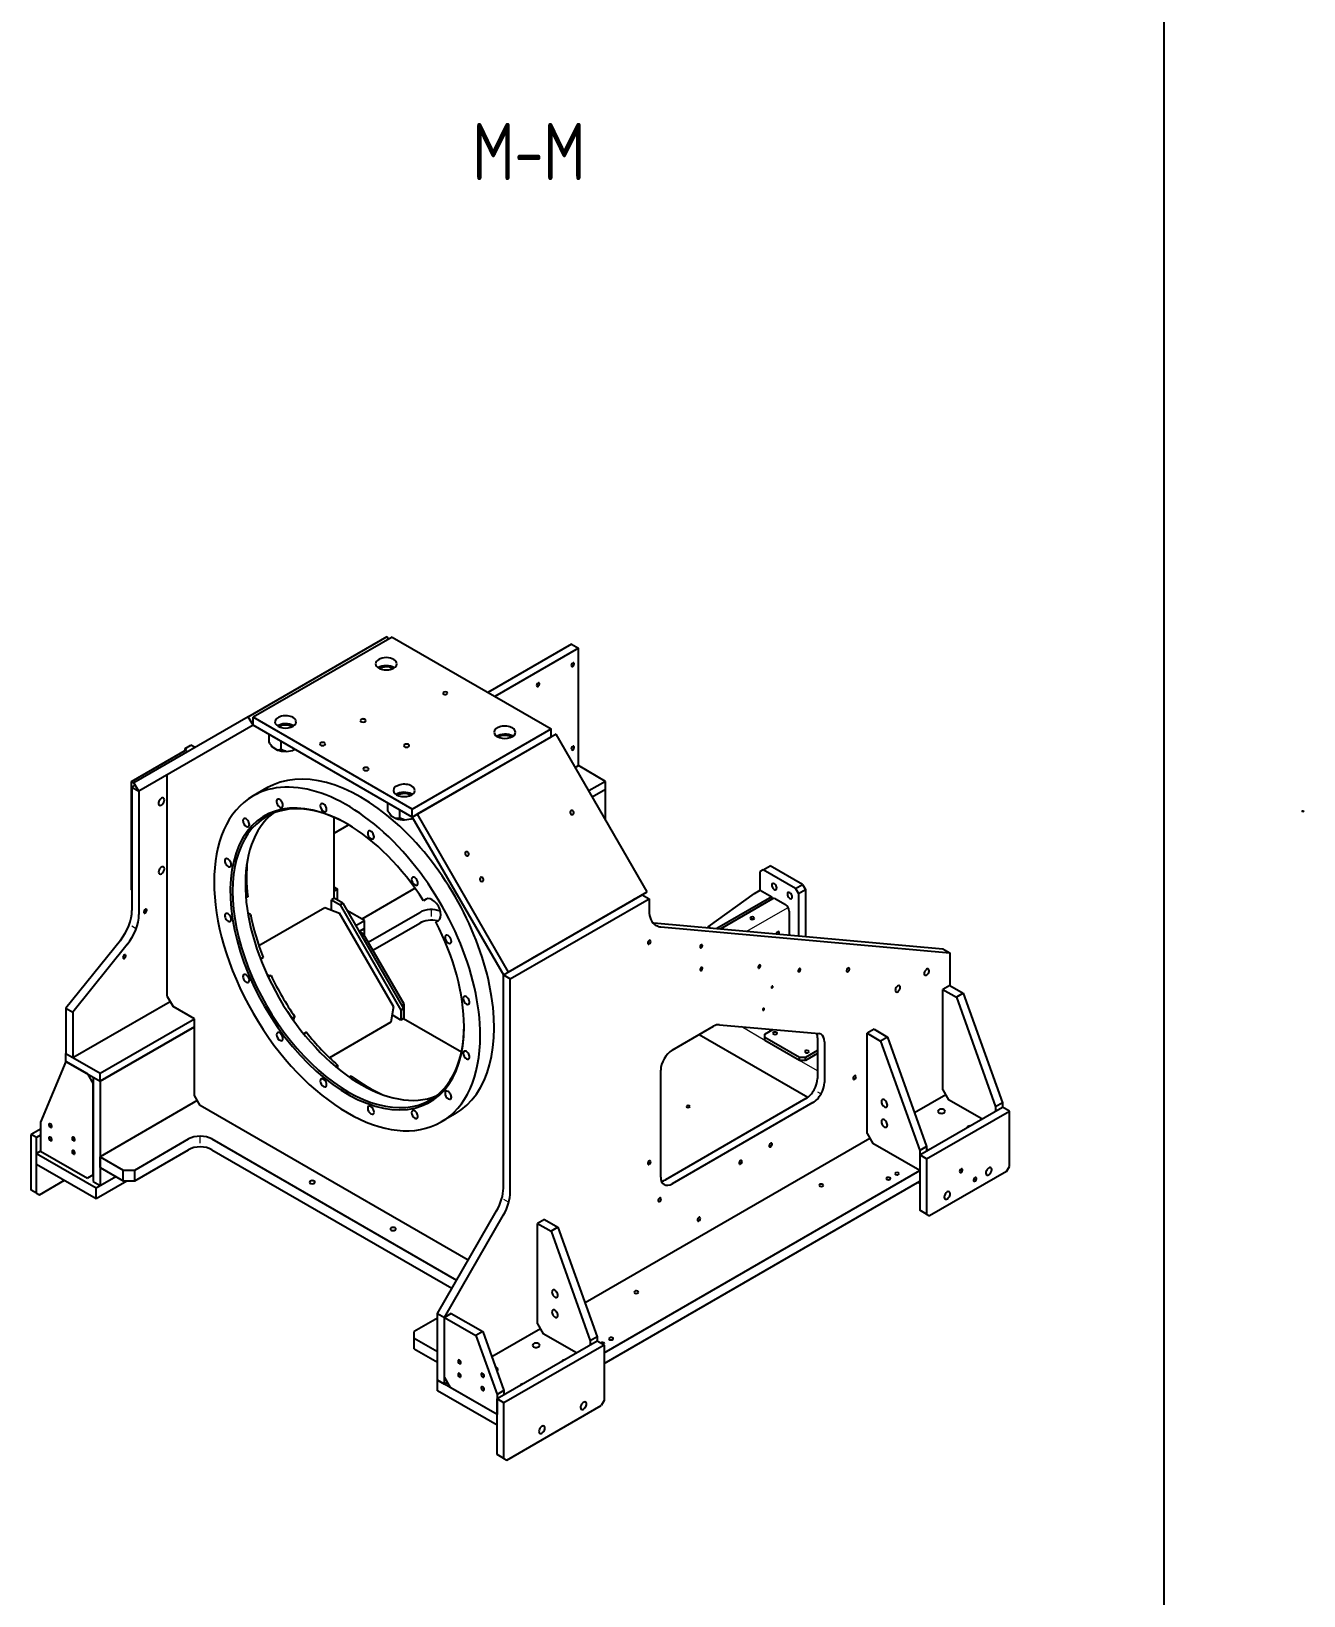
# Model space of a CAD drawing. Extents: x 0 to 1248, y -10 to 833.
# Drawn here: x 1025.6 to 1181.1, y 201.1 to 392.3 of the extents above; entities that cross this region are included whole.
import ezdxf
from ezdxf.enums import TextEntityAlignment as Align

# ---------------------------------------------------------------- set-up
doc = ezdxf.new("R2010")
doc.units = 0
doc.layers.get('0').update_dxf_attribs({"lineweight": 13})
doc.styles.get("Standard").update_dxf_attribs({"font": 'isocp.shx'})

msp = doc.modelspace()

# ---------------------------------------------------------------- linework, layer by layer
at = {"color": 7, "lineweight": 25}
for p, q in [((1164, 816), (1164, 25)), ((1052.1009, 308.545), (1069.0715, 318.343)), ((1069.6715, 318.2835), (1052.7009, 308.4856)), ((1069.2472, 318.0386), (1069.0715, 318.343)), ((1069.6715, 318.2835), (1089.1169, 307.0567)), ((1091.5989, 317.4303), (1081.3741, 311.527)), ((1091.5989, 317.4303), (1092.4474, 316.9404)), ((1092.4474, 316.9404), (1082.2226, 311.0371)), ((1092.4474, 302.5701), (1092.4474, 316.9404)), ((1052.1009, 308.545), (1038.1359, 300.4823)), ((1052.7009, 307.5058), (1052.1009, 308.545)), ((1072.1464, 297.2588), (1052.7009, 308.4856)), ((1052.7009, 307.5058), (1052.7009, 308.4856)), ((1052.7009, 307.5058), (1038.7359, 299.4431)), ((1072.1464, 296.279), (1052.7009, 307.5058)), ((1054.6531, 305.3967), (1054.6531, 306.3787)), ((1072.1464, 297.2588), (1089.1169, 307.0567)), ((1072.1464, 296.279), (1089.1169, 306.0769)), ((1089.7169, 306.4233), (1072.7464, 296.6254)), ((1089.1169, 306.0769), (1089.1169, 307.0567)), ((1100.8519, 287.1369), (1089.7169, 306.4233)), ((1037.8163, 300.6268), (1044.6046, 304.546)), ((1044.3924, 304.6685), (1045.0995, 305.0767)), ((1044.6046, 304.546), (1044.3924, 304.6685)), ((1044.3924, 304.4235), (1044.3924, 304.6685)), ((1045.5966, 304.7897), (1045.0995, 305.0767)), ((1054.9728, 304.947), (1054.902, 305.0385)), ((1055.0888, 304.8208), (1055.6871, 304.4753)), ((1056.1228, 304.5482), (1056.1228, 305.5302)), ((1056.7179, 304.3159), (1057.5353, 304.4423)), ((1088.4098, 305.6687), (1088.0916, 305.485)), ((1092.068, 302.351), (1092.4474, 302.5701)), ((1095.7708, 300.6513), (1092.4474, 302.5701)), ((1037.8163, 300.6268), (1038.1706, 300.4223)), ((1037.8163, 287.3996), (1037.8163, 300.6268)), ((1038.3117, 300.1779), (1037.8871, 299.9328)), ((1038.7359, 299.4431), (1038.1359, 300.4823)), ((1042.2004, 274.3764), (1042.2004, 301.4433)), ((1095.7708, 300.6513), (1093.7297, 299.4729)), ((1095.7708, 299.6715), (1095.7708, 300.6513)), ((1037.8871, 299.9328), (1038.7356, 299.4429)), ((1037.8871, 299.9328), (1037.8871, 284.8612)), ((1038.7356, 299.4429), (1038.7356, 284.3713)), ((1054.388, 299.8469), (1052.691, 298.8671)), ((1076.4597, 298.7693), (1075.6112, 298.2794)), ((1095.7708, 299.6715), (1094.154, 298.738)), ((1095.7708, 299.6715), (1094.154, 298.738)), ((1095.7708, 295.9376), (1095.7708, 299.6715)), ((1069.1488, 297.0276), (1069.1488, 298.0096)), ((1069.4685, 296.5779), (1069.3977, 296.6694)), ((1069.5845, 296.4517), (1070.1828, 296.1062)), ((1070.6185, 296.1791), (1070.6185, 297.1611)), ((1072.1464, 296.279), (1072.1464, 297.2588)), ((1072.1464, 296.279), (1072.7464, 296.6254)), ((1072.7464, 296.6254), (1083.8814, 277.339)), ((1062.6004, 286.3585), (1062.6004, 296.2376)), ((1062.6004, 294.3194), (1064.3671, 295.3394)), ((1071.2136, 295.9468), (1072.031, 296.0732)), ((1072.1464, 296.279), (1083.2814, 276.9926)), ((1115.0395, 289.8531), (1114.6859, 289.649)), ((1114.6859, 287.3628), (1114.6859, 289.649)), ((1115.0395, 289.8531), (1115.888, 290.343)), ((1118.9993, 287.5669), (1115.0395, 289.8531)), ((1119.8478, 288.0568), (1115.888, 290.343)), ((1037.8871, 287.3587), (1037.8163, 287.3996)), ((1062.6004, 287.7058), (1062.9893, 287.4812)), ((1062.6004, 287.2567), (1062.9893, 287.4812)), ((1062.9893, 286.134), (1062.9893, 287.4812)), ((1072.4921, 287.5787), (1065.9945, 283.8274)), ((1083.2833, 276.9892), (1100.2539, 286.7872)), ((1083.8814, 277.339), (1100.8519, 287.1369)), ((1100.2539, 286.7872), (1101.1024, 286.2973)), ((1108.322, 282.8721), (1113.9788, 286.9546)), ((1113.9788, 286.9546), (1114.6859, 287.3628)), ((1114.6859, 287.3628), (1116.1001, 286.5463)), ((1118.9993, 287.5669), (1119.8478, 288.0568)), ((1118.9993, 287.5669), (1119.3528, 286.9546)), ((1119.3528, 286.9546), (1120.2014, 287.4445)), ((1119.3528, 286.9546), (1119.3528, 281.7741)), ((1119.8478, 288.0568), (1120.2014, 287.4445)), ((1120.2014, 287.4445), (1120.2014, 281.6983)), ((1052.0314, 286.5297), (1051.8183, 286.4067)), ((1053.3938, 280.5982), (1061.4466, 285.2475)), ((1061.4466, 285.2475), (1063.2572, 284.5608)), ((1062.6004, 286.3585), (1062.2822, 286.1748)), ((1062.2822, 284.9305), (1062.2822, 286.1748)), ((1062.2822, 286.1748), (1063.3429, 285.5624)), ((1063.6611, 285.7462), (1062.6004, 286.3585)), ((1063.6611, 285.7462), (1063.3429, 285.5624)), ((1063.3429, 285.5624), (1070.7675, 272.7026)), ((1063.6611, 285.7462), (1071.0857, 272.8863)), ((1066.3127, 283.6437), (1064.156, 284.8888)), ((1073.8414, 286.2523), (1073.5135, 286.063)), ((1084.1318, 276.4993), (1101.1024, 286.2973)), ((1099.2286, 286.1952), (1099.2266, 286.1986)), ((1099.5468, 286.3789), (1099.2286, 286.1952)), ((1099.5468, 286.3789), (1099.5448, 286.3823)), ((1101.1024, 286.2973), (1101.1024, 284.8761)), ((1116.1001, 286.5463), (1109.3779, 282.6652)), ((1109.837, 282.6242), (1116.2327, 286.3167)), ((1116.1001, 286.2402), (1116.1001, 286.5463)), ((1116.5527, 286.285), (1117.7689, 285.5829)), ((1052.3623, 284.4175), (1052.0991, 284.2655)), ((1069.8572, 273.1293), (1063.2572, 284.5608)), ((1065.2344, 283.0211), (1066.3127, 283.6437)), ((1066.3127, 282.6639), (1066.3127, 283.6437)), ((1066.7723, 281.0105), (1073.0656, 284.6439)), ((1067.338, 280.0307), (1073.0656, 283.3375)), ((1075.0135, 283.4649), (1075.3414, 283.6542)), ((1094.9859, 283.7457), (1094.9859, 283.7502)), ((1101.6681, 283.354), (1136.9951, 280.1981)), ((1118.2215, 284.799), (1118.2215, 281.8752)), ((1036.4728, 281.2163), (1029.826, 272.9476)), ((1066.2067, 281.9903), (1065.641, 282.3169)), ((1066.3127, 282.6639), (1065.6763, 282.2964)), ((1065.6763, 282.2964), (1066.3127, 282.6639)), ((1066.2067, 281.9903), (1065.9238, 281.827)), ((1071.1564, 273.4171), (1066.2067, 281.9903)), ((1066.3127, 281.8065), (1066.3127, 282.6639)), ((1102.5166, 282.8641), (1137.8437, 279.7082)), ((1108.322, 282.7595), (1108.322, 282.8721)), ((1108.5526, 282.7389), (1108.322, 282.8721)), ((1037.3214, 280.7264), (1030.6746, 272.4577)), ((1087.5967, 279.4795), (1086.7481, 278.9896)), ((1087.5947, 279.4829), (1087.5967, 279.4795)), ((1136.9951, 280.1981), (1137.8437, 279.7082)), ((1137.8437, 279.7082), (1137.8437, 275.7073)), ((1053.9392, 279.1111), (1053.6081, 278.92)), ((1083.2814, 276.9926), (1083.8814, 277.339)), ((1086.7462, 278.993), (1086.7481, 278.9896)), ((1054.8817, 276.9383), (1054.5383, 276.7401)), ((1083.2833, 276.9892), (1084.1318, 276.4993)), ((1083.2833, 250.9486), (1083.2833, 276.9892)), ((1084.1318, 250.4587), (1084.1318, 276.4993)), ((1137.8437, 275.7073), (1136.9951, 275.2174)), ((1137.8437, 275.7073), (1139.4931, 274.755)), ((1030.6746, 266.9055), (1042.554, 273.7641)), ((1042.2004, 274.3764), (1042.9075, 273.1517)), ((1071.1564, 273.4171), (1070.8736, 273.2538)), ((1071.1564, 271.6208), (1071.1564, 273.4171)), ((1136.9951, 275.2174), (1138.6446, 274.2651)), ((1136.9951, 262.97), (1136.9951, 275.2174)), ((1139.4931, 274.755), (1138.6446, 274.2651)), ((1138.6446, 274.2651), (1143.4298, 260.8879)), ((1139.4931, 274.755), (1144.2783, 261.3778)), ((1029.826, 272.9476), (1030.6746, 272.4577)), ((1029.826, 272.9476), (1029.826, 267.3954)), ((1030.6746, 272.4577), (1030.6746, 266.9055)), ((1033.998, 264.9867), (1045.5238, 271.6412)), ((1045.5238, 271.6412), (1042.9075, 273.1517)), ((1045.5238, 262.2515), (1045.5238, 271.6412)), ((1057.7954, 271.8916), (1057.452, 271.6933)), ((1069.8572, 273.1293), (1069.5466, 271.2178)), ((1070.7675, 271.4779), (1069.69, 272.1)), ((1071.0857, 272.8863), (1070.7675, 272.7026)), ((1070.7675, 272.7026), (1070.7675, 271.4779)), ((1071.0857, 271.6616), (1070.7675, 271.4779)), ((1071.0857, 272.8863), (1071.0857, 271.6616)), ((1071.0857, 271.6616), (1078.152, 267.5819)), ((1045.5238, 270.6614), (1033.998, 264.0069)), ((1033.998, 264.0069), (1045.5238, 270.6614)), ((1059.2059, 269.989), (1058.8748, 269.7978)), ((1069.5466, 271.2178), (1062.0272, 266.8766)), ((1103.9308, 267.8036), (1108.9823, 270.7201)), ((1107.2171, 269.7009), (1120.4923, 262.0365)), ((1109.6894, 270.9096), (1121.8206, 269.8258)), ((1115.2516, 269.7673), (1116.2195, 270.3262)), ((1115.2516, 269.3591), (1115.2516, 269.7673)), ((1121.4582, 269.8582), (1121.6116, 269.7696)), ((1128.5806, 270.3593), (1127.732, 269.8694)), ((1127.732, 269.8694), (1129.3815, 268.9171)), ((1127.732, 257.6219), (1127.732, 269.8694)), ((1128.5806, 270.3593), (1130.23, 269.407)), ((1115.2516, 268.9916), (1115.2516, 269.3591)), ((1119.4942, 266.9096), (1115.2516, 269.3591)), ((1119.4942, 266.5422), (1115.2516, 268.9916)), ((1121.6792, 267.7628), (1120.2014, 266.9096)), ((1121.6792, 269.3097), (1121.6792, 264.3335)), ((1122.5277, 268.8198), (1122.5277, 263.8436)), ((1130.23, 269.407), (1129.3815, 268.9171)), ((1129.3815, 268.9171), (1134.1667, 255.5399)), ((1130.23, 269.407), (1135.0152, 256.0298)), ((1029.826, 266.4156), (1026.7148, 258.9855)), ((1029.826, 266.4156), (1029.826, 267.3954)), ((1029.826, 267.3954), (1033.998, 264.9867)), ((1029.826, 267.3954), (1030.6746, 266.9055)), ((1032.4423, 264.9051), (1029.826, 266.4156)), ((1029.826, 266.4156), (1033.998, 264.0069)), ((1063.0129, 265.9702), (1062.7496, 265.8182)), ((1120.2014, 266.9096), (1119.4942, 266.9096)), ((1119.4942, 266.5422), (1119.4942, 266.9096)), ((1120.2014, 266.5422), (1119.4942, 266.5422)), ((1121.6792, 267.3954), (1120.2014, 266.5422)), ((1120.2014, 266.5422), (1120.2014, 266.9096)), ((1032.4423, 264.9051), (1033.1494, 263.6803)), ((1033.1494, 264.4968), (1033.998, 264.0069)), ((1033.1494, 264.4968), (1033.1494, 251.7595)), ((1033.998, 264.0069), (1033.998, 264.9867)), ((1033.998, 264.0069), (1033.998, 251.2696)), ((1064.6767, 264.6275), (1064.4636, 264.5044)), ((1102.5166, 252.2902), (1102.5166, 265.3542)), ((1033.1494, 252.576), (1033.1494, 263.6803)), ((1046.2309, 261.0267), (1045.5238, 262.2515)), ((1137.3487, 262.3576), (1133.5386, 260.1578)), ((1136.9951, 262.97), (1137.7022, 261.7452)), ((1045.8774, 261.6391), (1033.998, 254.7805)), ((1078.97, 242.1248), (1046.2309, 261.0267)), ((1120.265, 261.884), (1103.0823, 251.9636)), ((1121.1135, 261.3941), (1103.9308, 251.4737)), ((1134.1667, 255.0091), (1144.2783, 260.8471)), ((1135.0152, 254.5192), (1145.1269, 260.3572)), ((1141.7681, 259.3978), (1137.7022, 261.7452)), ((1144.2783, 261.3778), (1143.4298, 260.8879)), ((1143.4298, 260.8879), (1143.4298, 260.3572)), ((1144.2783, 261.3778), (1144.2783, 260.8471)), ((1145.1269, 260.3572), (1144.2783, 260.8471)), ((1145.1269, 253.5803), (1145.1269, 260.3572)), ((1026.7148, 258.1282), (1025.5834, 257.475)), ((1026.7148, 258.9855), (1026.7148, 255.4745)), ((1077.3889, 260.0103), (1075.6919, 259.0305)), ((1026.2198, 257.1075), (1025.5834, 257.475)), ((1025.5834, 250.698), (1025.5834, 257.475)), ((1026.7148, 257.3933), (1026.2198, 257.1075)), ((1026.2198, 250.3306), (1026.2198, 257.1075)), ((1038.2406, 253.1475), (1044.8167, 256.9442)), ((1047.6451, 256.9442), (1077.5557, 239.6753)), ((1128.0856, 257.0096), (1093.2618, 236.904)), ((1127.732, 257.6219), (1128.4391, 256.3972)), ((1134.1667, 253.0904), (1128.4391, 256.3972)), ((1026.7148, 255.4745), (1026.2198, 255.1888)), ((1026.2198, 255.1888), (1033.503, 250.9838)), ((1026.2198, 253.8824), (1026.2198, 255.1888)), ((1026.7148, 255.4745), (1032.4423, 252.1677)), ((1033.998, 253.4741), (1033.998, 254.7805)), ((1033.998, 254.7805), (1036.8264, 253.1475)), ((1038.2406, 251.8411), (1044.8167, 255.6378)), ((1047.6451, 255.6378), (1076.9901, 238.6955)), ((1135.0152, 256.0298), (1134.1667, 255.5399)), ((1134.1667, 255.5399), (1134.1667, 253.0904)), ((1134.1667, 255.0091), (1134.1667, 248.2322)), ((1135.0152, 254.5192), (1134.1667, 255.0091)), ((1135.0152, 256.0298), (1135.0152, 255.499)), ((1135.0152, 254.5192), (1135.0152, 247.7423)), ((1026.2198, 253.8824), (1033.503, 249.6774)), ((1033.1494, 252.576), (1032.4423, 252.1677)), ((1033.503, 250.9838), (1035.9071, 252.3719)), ((1033.998, 253.4741), (1036.8264, 251.8411)), ((1033.998, 251.2696), (1035.9071, 252.3719)), ((1036.8264, 251.8411), (1036.8264, 253.1475)), ((1036.8264, 253.1475), (1038.2406, 253.1475)), ((1038.2406, 251.8411), (1038.2406, 253.1475)), ((1095.587, 230.8163), (1134.1667, 253.0904)), ((1144.7733, 252.9679), (1135.3688, 247.5382)), ((1144.7733, 252.9679), (1145.1269, 253.5803)), ((1026.2198, 250.3306), (1025.5834, 250.698)), ((1026.5733, 250.1265), (1029.6492, 251.9024)), ((1033.1494, 251.7595), (1033.998, 251.2696)), ((1033.503, 249.6774), (1037.2506, 251.8411)), ((1033.503, 249.6774), (1033.503, 250.9838)), ((1036.8264, 251.8411), (1038.2406, 251.8411)), ((1095.587, 229.51), (1134.1667, 251.784)), ((1134.1667, 251.4982), (1133.9192, 251.6411)), ((1026.2198, 250.3306), (1026.5733, 250.1265)), ((1075.2223, 235.6337), (1082.4549, 248.1609)), ((1076.0708, 235.1438), (1083.3034, 247.671)), ((1088.3038, 247.1055), (1087.4552, 246.6156)), ((1088.3038, 247.1055), (1089.9532, 246.1532)), ((1135.0152, 247.7423), (1134.1667, 248.2322)), ((1135.0152, 247.7423), (1135.3688, 247.5382)), ((1087.4552, 246.6156), (1089.1047, 245.6633)), ((1087.4552, 234.3681), (1087.4552, 246.6156)), ((1089.9532, 246.1532), (1089.1047, 245.6633)), ((1089.1047, 245.6633), (1093.8899, 232.286)), ((1089.9532, 246.1532), (1094.7384, 232.7759)), ((1075.2223, 235.6337), (1076.0708, 235.1438)), ((1075.2223, 227.4687), (1075.2223, 235.6337)), ((1076.9193, 235.6337), (1076.0708, 235.1438)), ((1076.9193, 235.6337), (1080.7773, 233.4063)), ((1075.2223, 235.0621), (1072.3939, 233.4291)), ((1072.3939, 232.6126), (1072.3939, 233.4291)), ((1076.0708, 226.9788), (1076.0708, 235.1438)), ((1076.0708, 235.1438), (1079.9288, 232.9164)), ((1076.0708, 227.7953), (1076.0708, 235.1438)), ((1080.7773, 233.4063), (1079.9288, 232.9164)), ((1080.7773, 233.4063), (1083.354, 226.2031)), ((1087.8088, 233.7557), (1081.8773, 230.3312)), ((1087.4552, 234.3681), (1088.1623, 233.1434)), ((1072.3939, 232.6126), (1075.2223, 230.9796)), ((1072.3939, 231.3062), (1072.3939, 232.6126)), ((1079.9288, 232.9164), (1082.5055, 225.7132)), ((1094.7384, 232.2452), (1082.5055, 225.1825)), ((1095.587, 231.7553), (1083.354, 224.6926)), ((1092.2282, 230.7959), (1088.1623, 233.1434)), ((1094.7384, 232.7759), (1093.8899, 232.286)), ((1093.8899, 232.286), (1093.8899, 231.7553)), ((1094.7384, 232.7759), (1094.7384, 232.2452)), ((1095.587, 231.7553), (1094.7384, 232.2452)), ((1095.587, 231.7553), (1095.587, 224.9784)), ((1072.3939, 231.3062), (1075.2223, 229.6732)), ((1075.2223, 229.6732), (1075.2223, 230.9796)), ((1076.0708, 227.7953), (1076.7779, 226.5706)), ((1075.2223, 227.4687), (1076.0708, 226.9788)), ((1082.5055, 223.2638), (1075.2223, 227.4687)), ((1075.2223, 226.1623), (1075.2223, 227.4687)), ((1082.5055, 221.9574), (1075.2223, 226.1623)), ((1076.4244, 227.1829), (1076.0708, 226.9788)), ((1082.5055, 223.2638), (1076.7779, 226.5706)), ((1083.354, 226.2031), (1082.5055, 225.7132)), ((1082.5055, 225.7132), (1082.5055, 223.2638)), ((1083.354, 226.2031), (1083.354, 225.6724)), ((1083.354, 224.6926), (1082.5055, 225.1825)), ((1082.5055, 218.4056), (1082.5055, 225.1825)), ((1083.354, 217.9157), (1083.354, 224.6926)), ((1083.7076, 217.7116), (1095.2334, 224.366)), ((1095.587, 224.9784), (1095.2334, 224.366)), ((1082.5055, 221.9574), (1082.5055, 223.2638)), ((1083.354, 217.9157), (1082.5055, 218.4056)), ((1083.354, 217.9157), (1083.7076, 217.7116))]:
    msp.add_line(p, q, dxfattribs=at)
at = {"color": 7, "lineweight": 13}
for p, q in [((1074.4798, 284.154), (1074.4798, 284.8821)), ((1113.052, 282.337), (1118.0023, 285.195)), ((1037.8871, 282.9756), (1038.3269, 282.7217)), ((1115.2516, 268.9916), (1112.3398, 270.6727)), ((1121.6792, 265.2807), (1119.4942, 266.5422)), ((1121.6792, 262.7005), (1122.0269, 262.4998)), ((1046.2309, 256.4543), (1046.2309, 257.1824)), ((1083.2833, 249.5958), (1083.8656, 249.2596))]:
    msp.add_line(p, q, dxfattribs=at)
msp.add_circle((1181, 297), 0.1, dxfattribs=at)
at = {"color": 7, "lineweight": 25}
for centre, radius, start, end in [((1069.2405, 313.649), 0.934, 56.121149, 60.042115), ((1069.2461, 313.6618), 0.9312, 55.55279, 60.055336), ((1056.9368, 306.5455), 0.934, 56.121149, 60.042115), ((1056.9424, 306.5583), 0.9312, 55.55279, 60.055336), ((1083.7361, 305.28), 0.934, 56.121149, 60.042115), ((1083.7418, 305.2928), 0.9312, 55.55279, 60.055336), ((1057.005, 306.6523), 2.6508, 217.501363, 223.705068), ((1055.8118, 305.6017), 1.0643, 217.964207, 227.203079), ((1056.584, 306.3603), 2.141, 296.380161, 303.672527), ((1056.8671, 306.6173), 2.2752, 287.076955, 294.734521), ((1071.4325, 298.1764), 0.934, 56.121149, 60.042115), ((1071.4381, 298.1892), 0.9312, 55.55279, 60.055336), ((1071.5007, 298.2832), 2.6508, 217.501363, 223.705068), ((1070.3075, 297.2326), 1.0643, 217.964207, 227.203079), ((1071.0778, 297.9945), 2.1448, 296.387031, 301.80744), ((1071.3359, 298.3244), 2.3561, 287.159563, 292.174198)]:
    msp.add_arc(centre, radius, start, end, dxfattribs=at)
for centre, major_axis, ratio, start_param, end_param in [((1068.9644, 315.0176), (1.3, 0), 0.57735, 0, 3.14159265), ((1068.9644, 315.0176), (1.3, 0), 0.57735, 3.14159265, 3.92699082), ((1068.9644, 314.0378), (-1.3, 0), 0.57735, 3.85275255, 5.57202541), ((1068.9644, 315.0176), (1.3, 0), 0.57735, 3.92699082, 6.28318531), ((1068.9644, 314.0378), (1.0558, 0), 0.57735, 0.78539816, 2.44299443), ((1068.9644, 314.0296), (1.05, 0), 0.57735, 0.78539816, 2.43220884), ((1091.7686, 314.9155), (-0.13, -0.2252), 0.57735, 3.14159265, 5.49778714), ((1091.7686, 314.9155), (-0.13, -0.2252), 0.57735, 5.49778714, 6.28318531), ((1091.7686, 314.9155), (-0.13, -0.2252), 0.57735, 0, 3.14159265), ((1087.5259, 312.466), (-0.13, -0.2252), 0.57735, 3.14159265, 5.49778714), ((1087.5259, 312.466), (-0.13, -0.2252), 0.57735, 5.49778714, 6.28318531), ((1087.5259, 312.466), (-0.13, -0.2252), 0.57735, 0, 3.14159265), ((1076.1769, 311.425), (0.26, 0), 0.57735, 0, 3.14159265), ((1076.1769, 311.425), (0.26, 0), 0.57735, 3.14159265, 3.92699082), ((1076.1769, 311.425), (0.26, 0), 0.57735, 3.92699082, 6.28318531), ((1056.6607, 307.914), (1.3, 0), 0.57735, 0.78539816, 3.14159265), ((1056.6607, 307.914), (1.3, 0), 0.57735, 3.14159265, 6.28318531), ((1056.6607, 307.914), (1.3, 0), 0.57735, 0, 0.78539816), ((1066.136, 308.0773), (0.34, 0), 0.57735, 0.78539816, 3.14159265), ((1066.136, 308.0773), (0.34, 0), 0.57735, 3.14159265, 6.28318531), ((1066.136, 308.0773), (0.34, 0), 0.57735, 0, 0.78539816), ((1056.6607, 306.9342), (1.3, 0), 0.57735, 0.78539816, 2.43043276), ((1056.6607, 306.9342), (1.0558, 0), 0.57735, 0.78539816, 2.44299443), ((1056.6607, 306.9261), (1.05, 0), 0.57735, 0.78539816, 2.43220884), ((1056.6607, 306.9342), (1.3, 0), 0.57735, 0.7111599, 0.78539816), ((1083.4601, 306.6485), (1.3, 0), 0.57735, 0.78539816, 3.14159265), ((1083.4601, 306.6485), (1.3, 0), 0.57735, 3.14159265, 6.28318531), ((1083.4601, 305.6687), (1.3, 0), 0.57735, 0.78539816, 2.43043276), ((1083.4601, 305.6687), (1.0558, 0), 0.57735, 0.78539816, 2.44299443), ((1083.4601, 305.6605), (1.05, 0), 0.57735, 0.78539816, 2.43220884), ((1083.4601, 306.6485), (1.3, 0), 0.57735, 0, 0.78539816), ((1083.4601, 305.6687), (1.3, 0), 0.57735, 0.7111599, 0.78539816), ((1051.5482, 322.2742), (4.0561, -17.7055), 0.123712, 5.9465534, 6.0222771), ((1056.6608, 305.3829), (1.8491, 0), 0.57735, 4.15787019, 4.7433083), ((1061.1862, 305.2196), (0.34, 0), 0.57735, 0.78539816, 3.14159265), ((1061.1862, 305.2196), (0.34, 0), 0.57735, 3.14159265, 6.28318531), ((1061.1862, 305.2196), (0.34, 0), 0.57735, 0, 0.78539816), ((1071.4393, 305.0155), (0.34, 0), 0.57735, 0.78539816, 3.14159265), ((1071.4393, 305.0155), (0.34, 0), 0.57735, 3.14159265, 6.28318531), ((1071.4393, 305.0155), (0.34, 0), 0.57735, 0, 0.78539816), ((1091.7686, 304.7093), (-0.13, -0.2252), 0.57735, 3.14159265, 5.49778714), ((1091.7686, 304.7093), (-0.13, -0.2252), 0.57735, 5.49778714, 6.28318531), ((1091.7686, 304.7093), (-0.13, -0.2252), 0.57735, 0, 3.14159265), ((1065.8885, 279.9286), (-11.5, 19.9186), 0.57735, 3.1416325, 6.28322516), ((1066.4895, 302.1577), (0.34, 0), 0.57735, 0.78539816, 3.14159265), ((1066.4895, 302.1577), (0.34, 0), 0.57735, 3.14159265, 6.28318531), ((1066.4895, 302.1577), (0.34, 0), 0.57735, 0, 0.78539816), ((1064.1914, 278.9488), (-11.5, 19.9186), 0.57735, 3.92699082, 6.28322516), ((1071.1564, 299.5449), (1.3, 0), 0.57735, 0.78539816, 3.14159265), ((1041.4933, 298.1773), (-0.25, -0.433), 0.57735, 3.14159265, 6.28318531), ((1041.4933, 298.1773), (-0.25, -0.433), 0.57735, 0, 2.35619449), ((1041.4933, 298.1773), (-0.25, -0.433), 0.57735, 2.35619449, 3.14159265), ((1064.1914, 278.9488), (-11.5, 19.9186), 0.57735, 0.00003985, 3.1416325), ((1064.1914, 278.9488), (-10.1, 17.4937), 0.57735, 5.49777216, 10.2102959), ((1055.9416, 297.9686), (-0.275, 0.4763), 0.57735, 0, 1.17809725), ((1055.9416, 297.9686), (-0.275, 0.4763), 0.57735, 3.14159265, 6.28318531), ((1071.1564, 299.5449), (1.3, 0), 0.57735, 3.14159265, 6.28318531), ((1071.1564, 298.5651), (1.3, 0), 0.57735, 0.78539816, 2.43043276), ((1071.1564, 298.5651), (1.0558, 0), 0.57735, 0.78539816, 2.44299443), ((1071.1564, 298.557), (1.05, 0), 0.57735, 0.78539816, 2.43220884), ((1071.1564, 299.5449), (1.3, 0), 0.57735, 0, 0.78539816), ((1071.1564, 298.5651), (1.3, 0), 0.57735, 0.7111599, 0.78539816), ((1064.3328, 279.0305), (-10, 17.3205), 0.57735, 0, 3.1416325), ((1065.8885, 279.9286), (-10, 17.3205), 0.57735, 0.07786039, 3.06373226), ((1064.3328, 279.0305), (-10, 17.3205), 0.57735, 5.50277459, 6.28318531), ((1055.9416, 297.9686), (-0.275, 0.4763), 0.57735, 1.17809725, 3.14159265), ((1061.2945, 297.4383), (-0.275, 0.4763), 0.57735, 0, 3.14159265), ((1061.2945, 297.4383), (-0.275, 0.4763), 0.57735, 3.92699082, 6.28318531), ((1061.2945, 297.4383), (-0.275, 0.4763), 0.57735, 3.14159265, 3.92699082), ((1066.0438, 313.9051), (4.0561, -17.7055), 0.123712, 5.94655337, 6.02227708), ((1091.6649, 296.8439), (0.13, -0.2252), 0.816497, 3.14159265, 4.71238898), ((1091.6649, 296.8439), (0.13, -0.2252), 0.816497, 4.71238898, 6.28318531), ((1091.6649, 296.8439), (0.13, -0.2252), 0.816497, 0, 3.14159265), ((1051.8447, 295.6032), (-0.275, 0.4763), 0.57735, 0, 1.57079633), ((1051.8447, 295.6032), (-0.275, 0.4763), 0.57735, 3.14159265, 6.28318531), ((1051.8447, 295.6032), (-0.275, 0.4763), 0.57735, 1.57079633, 3.14159265), ((1064.1914, 278.9488), (-10.1, 17.4937), 0.57735, 4.78671482, 5.49777216), ((1067.0884, 294.0932), (-0.275, 0.4763), 0.57735, 0.39269908, 3.14159265), ((1067.0884, 294.0932), (-0.275, 0.4763), 0.57735, 0, 0.39269908), ((1067.0884, 294.0932), (-0.275, 0.4763), 0.57735, 3.14159265, 6.28318531), ((1071.1564, 297.0139), (1.8491, 0), 0.57735, 4.15787019, 4.7433083), ((1049.6275, 290.7024), (-0.275, 0.4763), 0.57735, 0, 1.96349541), ((1049.6275, 290.7024), (-0.275, 0.4763), 0.57735, 3.14159265, 6.28318531), ((1066.737, 280.4185), (-10.5, 18.1865), 0.57735, 0.66318754, 0.92459707), ((1078.8363, 291.7929), (0.13, -0.2252), 0.816497, 3.14159265, 6.28318531), ((1078.8363, 291.7929), (0.13, -0.2252), 0.816497, 1.57079633, 3.14159265), ((1078.8363, 291.7929), (0.13, -0.2252), 0.816497, 0, 1.57079633), ((1041.4933, 289.7674), (-0.25, -0.433), 0.57735, 3.14159265, 5.49778714), ((1041.4933, 289.7674), (-0.25, -0.433), 0.57735, 5.49778714, 6.28318531), ((1041.4933, 289.7674), (-0.25, -0.433), 0.57735, 0, 3.14159265), ((1049.6275, 290.7024), (-0.275, 0.4763), 0.57735, 1.96349541, 3.14159265), ((1072.4412, 288.4425), (-0.275, 0.4763), 0.57735, 0, 3.14159265), ((1072.4412, 288.4425), (-0.275, 0.4763), 0.57735, 3.14159265, 6.28318531), ((1080.6363, 288.6752), (0.13, -0.2252), 0.816497, 3.14159265, 6.28318531), ((1080.6363, 288.6752), (0.13, -0.2252), 0.816497, 1.57079633, 3.14159265), ((1080.6363, 288.6752), (0.13, -0.2252), 0.816497, 0, 1.57079633), ((1116.383, 287.7956), (0.215, -0.3724), 0.57735, 3.14159265, 6.28318531), ((1116.383, 287.7956), (0.215, -0.3724), 0.57735, 2.35619449, 3.14159265), ((1116.383, 287.7956), (0.215, -0.3724), 0.57735, 0, 2.35619449), ((1118.2922, 286.6933), (0.215, -0.3724), 0.57735, 3.14159265, 5.49778714), ((1118.2922, 286.6933), (0.215, -0.3724), 0.57735, 0, 3.14159265), ((1039.5134, 284.7868), (-0.13, -0.2252), 0.57735, 3.14159265, 5.49778714), ((1039.5134, 284.7868), (-0.13, -0.2252), 0.57735, 0, 3.14159265), ((1074.4798, 283.8274), (2, 0), 0.57735, 0.98202323, 2.35619449), ((1074.5914, 284.9533), (-0.75, 1.299), 0.57735, 3.14159265, 6.28318531), ((1103.9308, 286.5091), (-2, -3.4641), 0.57735, 5.49778714, 6.28323766), ((1116.5527, 285.7625), (-0.32, 0.5543), 0.57735, 5.49778714, 6.28318531), ((1117.7689, 285.0603), (-0.32, 0.5543), 0.57735, 3.92699082, 5.49778714), ((1118.2922, 286.6933), (0.215, -0.3724), 0.57735, 5.49778714, 6.28318531), ((1035.0586, 283.2282), (-2, -3.4641), 0.57735, 1.30899694, 2.35619449), ((1035.9072, 282.7383), (-2, -3.4641), 0.57735, 1.30899694, 2.35619449), ((1039.5134, 284.7868), (-0.13, -0.2252), 0.57735, 5.49778714, 6.28318531), ((1049.6275, 284.0122), (-0.275, 0.4763), 0.57735, 0, 2.35619449), ((1049.6275, 284.0122), (-0.275, 0.4763), 0.57735, 3.14159265, 6.28318531), ((1049.6275, 284.0122), (-0.275, 0.4763), 0.57735, 2.35619449, 3.14159265), ((1052.1731, 285.4819), (-0.6, 1.0392), 0.57735, 2.20368035, 2.58111935), ((1066.737, 280.4185), (-10.5, 18.1865), 0.57735, 1.03889834, 1.31729615), ((1074.4798, 282.521), (2, 0), 0.57735, 1.18531292, 2.35619449), ((1064.1914, 278.9488), (-10.1, 17.4937), 0.57735, 3.92711059, 4.63806314), ((1103.0823, 286.999), (-2, -3.4641), 0.57735, 0.21375613, 0.26178669), ((1103.9308, 286.5091), (-2, -3.4641), 0.57735, 0.00005236, 0.26178669), ((1113.696, 283.9335), (0.26, 0), 0.57735, 0.78539816, 3.14159265), ((1113.696, 283.9335), (0.26, 0), 0.57735, 3.14159265, 6.28318531), ((1113.696, 283.6723), (0.26, 0), 0.57735, 1.05577974, 2.08581291), ((1113.696, 283.9335), (0.26, 0), 0.57735, 0, 0.78539816), ((1076.5381, 281.3465), (-0.275, 0.4763), 0.57735, 0, 3.14159265), ((1076.5381, 281.3465), (-0.275, 0.4763), 0.57735, 5.89048623, 6.28318531), ((1076.5381, 281.3465), (-0.275, 0.4763), 0.57735, 3.14159265, 5.89048623), ((1101.1024, 280.9901), (-0.13, -0.2252), 0.57735, 3.14159265, 6.28318531), ((1101.1024, 280.9901), (-0.13, -0.2252), 0.57735, 0, 2.35619449), ((1101.1024, 280.9901), (-0.13, -0.2252), 0.57735, 2.35619449, 3.14159265), ((1116.8072, 282.0556), (-0.13, -0.2252), 0.57735, 3.14159265, 5.19638931), ((1116.581, 282.1862), (-0.13, -0.2252), 0.57735, 1.09721429, 2.0858129), ((1116.8072, 282.0556), (-0.13, -0.2252), 0.57735, 2.35619449, 3.14159265), ((1116.8072, 282.0556), (-0.13, -0.2252), 0.57735, 1.6103328, 2.35619449), ((1036.9678, 279.2346), (-0.13, -0.2252), 0.57735, 3.14159265, 5.49778714), ((1036.9678, 279.2346), (-0.13, -0.2252), 0.57735, 0, 3.14159265), ((1107.4664, 280.5002), (-0.1075, -0.1862), 0.57735, 3.14159265, 5.49778714), ((1107.4664, 280.5002), (-0.1075, -0.1862), 0.57735, 5.49778714, 6.28318531), ((1107.4664, 280.5002), (-0.1075, -0.1862), 0.57735, 0, 3.14159265), ((1036.9678, 279.2346), (-0.13, -0.2252), 0.57735, 5.49778714, 6.28318531), ((1054.3903, 278.0208), (-0.6, 1.0392), 0.57735, 0.22492762, 0.34483424), ((1107.4664, 277.7241), (-0.1075, -0.1862), 0.57735, 3.14159265, 6.28318531), ((1107.4664, 277.7241), (-0.1075, -0.1862), 0.57735, 0, 2.35619449), ((1107.4664, 277.7241), (-0.1075, -0.1862), 0.57735, 2.35619449, 3.14159265), ((1114.5599, 278.017), (-0.1075, -0.1862), 0.57735, 3.14159265, 6.28318531), ((1114.5599, 278.017), (-0.1075, -0.1862), 0.57735, 0, 2.35619449), ((1114.5599, 278.017), (-0.1075, -0.1862), 0.57735, 2.35619449, 3.14159265), ((1119.4589, 277.5793), (-0.1075, -0.1862), 0.57735, 3.14159265, 5.49778714), ((1119.4589, 277.5793), (-0.1075, -0.1862), 0.57735, 5.49778714, 6.28318531), ((1119.4589, 277.5793), (-0.1075, -0.1862), 0.57735, 0, 3.14159265), ((1125.3986, 277.6144), (-0.13, -0.2252), 0.57735, 3.14159265, 5.49778714), ((1125.3986, 277.6144), (-0.13, -0.2252), 0.57735, 5.49778714, 6.28318531), ((1125.3986, 277.6144), (-0.13, -0.2252), 0.57735, 0, 3.14159265), ((1135.0152, 277.3403), (-0.215, -0.3724), 0.57735, 3.14159265, 6.28318531), ((1135.0152, 277.3403), (-0.215, -0.3724), 0.57735, 0, 2.35619449), ((1135.0152, 277.3403), (-0.215, -0.3724), 0.57735, 2.35619449, 3.14159265), ((1051.8447, 276.5511), (-0.275, 0.4763), 0.57735, 0, 2.74889357), ((1051.8447, 276.5511), (-0.275, 0.4763), 0.57735, 3.14159265, 6.28318531), ((1051.8447, 276.5511), (-0.275, 0.4763), 0.57735, 2.74889357, 3.14159265), ((1054.3903, 278.0208), (-0.6, 1.0392), 0.57735, 2.36981661, 2.97381843), ((1066.737, 280.4185), (-10.5, 18.1865), 0.57735, 1.43159742, 1.70999523), ((1116.1355, 275.5192), (-0.065, -0.1126), 0.57735, 3.14159265, 5.49778714), ((1116.1355, 275.5192), (-0.065, -0.1126), 0.57735, 5.49778714, 6.28318531), ((1116.1355, 275.5192), (-0.065, -0.1126), 0.57735, 0, 3.14159265), ((1131.4797, 275.2991), (-0.215, -0.3724), 0.57735, 3.14159265, 5.49778714), ((1131.4797, 275.2991), (-0.215, -0.3724), 0.57735, 0, 3.14159265), ((1078.7553, 273.8854), (-0.275, 0.4763), 0.57735, 0, 3.14159265), ((1078.7553, 273.8854), (-0.275, 0.4763), 0.57735, 5.49778714, 6.28318531), ((1078.7553, 273.8854), (-0.275, 0.4763), 0.57735, 3.14159265, 5.49778714), ((1131.4797, 275.2991), (-0.215, -0.3724), 0.57735, 5.49778714, 6.28318531), ((1058.4872, 270.9248), (-0.6, 1.0392), 0.57735, 0.16777422, 0.77177605), ((1115.0748, 272.7855), (-0.065, -0.1126), 0.57735, 3.14159265, 6.28318531), ((1115.0748, 272.7855), (-0.065, -0.1126), 0.57735, 0, 2.35619449), ((1115.0748, 272.7855), (-0.065, -0.1126), 0.57735, 2.35619449, 3.14159265), ((1055.9416, 269.4551), (-0.275, 0.4763), 0.57735, 0, 3.14159265), ((1055.9416, 269.4551), (-0.275, 0.4763), 0.57735, 3.14159265, 6.28318531), ((1058.4872, 270.9248), (-0.6, 1.0392), 0.57735, 2.79675841, 2.91666502), ((1066.737, 280.4185), (-10.5, 18.1865), 0.57735, 1.8242965, 2.10269431), ((1064.3328, 279.0305), (-10, 17.3205), 0.57735, 3.1416325, 3.92200287), ((1108.9823, 269.0871), (-1, -1.7321), 0.57735, 3.40337934, 3.92699082), ((1116.489, 269.8694), (0.26, 0), 0.57735, 0.78539816, 3.14159265), ((1116.489, 269.8694), (0.26, 0), 0.57735, 3.14159265, 6.28318531), ((1116.489, 269.8694), (0.26, 0), 0.57735, 0, 0.78539816), ((1120.265, 268.4932), (-1, -1.7321), 0.57735, 2.35619449, 2.72788049), ((1121.1135, 268.0033), (-1, -1.7321), 0.57735, 3.14164501, 3.40337934), ((1121.1135, 268.0033), (-1, -1.7321), 0.57735, 2.35619449, 3.14164501), ((1064.1914, 278.9488), (-11.5, 19.9186), 0.57735, 3.1416325, 3.92699082), ((1078.7553, 267.1952), (-0.275, 0.4763), 0.57735, 0, 3.14159265), ((1078.7553, 267.1952), (-0.275, 0.4763), 0.57735, 5.10508806, 6.28318531), ((1103.9308, 266.1706), (-1, -1.7321), 0.57735, 3.92699082, 5.49778714), ((1120.3781, 267.624), (0.26, 0), 0.57735, 0.78539816, 3.14159265), ((1120.3781, 267.624), (0.26, 0), 0.57735, 0, 0.78539816), ((1063.8401, 265.2741), (-0.6, 1.0392), 0.57735, 0.56047331, 0.9379123), ((1078.7553, 267.1952), (-0.275, 0.4763), 0.57735, 3.14159265, 5.10508806), ((1120.3781, 267.624), (0.26, 0), 0.57735, 3.14159265, 6.28318531), ((1061.2945, 263.8044), (-0.275, 0.4763), 0.57735, 0, 3.14159265), ((1061.2945, 263.8044), (-0.275, 0.4763), 0.57735, 3.53429174, 6.28318531), ((1066.737, 280.4185), (-10.5, 18.1865), 0.57735, 2.21699558, 2.47840512), ((1120.265, 263.517), (-1, -1.7321), 0.57735, 0.78539816, 2.35619449), ((1121.1135, 263.0271), (-1, -1.7321), 0.57735, 0.78539816, 2.35619449), ((1126.2047, 264.456), (-0.13, -0.2252), 0.57735, 3.14159265, 6.28318531), ((1126.2047, 264.456), (-0.13, -0.2252), 0.57735, 0, 2.35619449), ((1126.2047, 264.456), (-0.13, -0.2252), 0.57735, 2.35619449, 3.14159265), ((1061.2945, 263.8044), (-0.275, 0.4763), 0.57735, 3.14159265, 3.53429174), ((1076.5381, 262.2944), (-0.275, 0.4763), 0.57735, 0, 3.14159265), ((1076.5381, 262.2944), (-0.275, 0.4763), 0.57735, 4.71238898, 6.28318531), ((1076.5381, 262.2944), (-0.275, 0.4763), 0.57735, 3.14159265, 4.71238898), ((1067.0884, 260.4593), (-0.275, 0.4763), 0.57735, 0, 3.14159265), ((1067.0884, 260.4593), (-0.275, 0.4763), 0.57735, 3.92699082, 6.28318531), ((1067.0884, 260.4593), (-0.275, 0.4763), 0.57735, 3.14159265, 3.92699082), ((1072.4412, 259.9291), (-0.275, 0.4763), 0.57735, 0, 3.14159265), ((1072.4412, 259.9291), (-0.275, 0.4763), 0.57735, 4.3196899, 6.28318531), ((1105.8824, 260.9287), (0.215, 0), 0.57735, 0, 3.14159265), ((1105.8824, 260.9287), (0.215, 0), 0.57735, 3.14159265, 3.92699082), ((1105.8824, 260.9287), (0.215, 0), 0.57735, 3.92699082, 6.28318531), ((1129.8534, 261.2962), (-0.2575, 0.446), 0.57735, 0, 0.78539816), ((1129.8534, 261.2962), (-0.2575, 0.446), 0.57735, 0.78539816, 3.14159265), ((1129.8534, 261.2962), (-0.2575, 0.446), 0.57735, 3.14159265, 6.28318531), ((1136.8184, 260.3368), (0.45, 0), 0.57735, 0, 3.14159265), ((1136.8184, 260.3368), (0.45, 0), 0.57735, 3.14159265, 3.92699082), ((1136.8184, 260.3368), (0.45, 0), 0.57735, 3.92699082, 6.28318531), ((1027.9168, 258.5772), (-0.13, 0.2252), 0.57735, 0, 0.78539816), ((1027.9168, 258.5772), (-0.13, 0.2252), 0.57735, 0.78539816, 3.14159265), ((1027.9168, 258.5772), (-0.13, 0.2252), 0.57735, 3.14159265, 6.28318531), ((1072.4412, 259.9291), (-0.275, 0.4763), 0.57735, 3.14159265, 4.3196899), ((1129.8534, 258.8467), (-0.2575, 0.446), 0.57735, 0, 0.78539816), ((1129.8534, 258.8467), (-0.2575, 0.446), 0.57735, 0.78539816, 3.14159265), ((1129.8534, 258.8467), (-0.2575, 0.446), 0.57735, 3.14159265, 6.28318531), ((1140.3539, 258.2955), (0.45, 0), 0.57735, 1.67652063, 3.03586873), ((1027.9168, 256.9442), (-0.13, 0.2252), 0.57735, 0, 0.78539816), ((1027.9168, 256.9442), (-0.13, 0.2252), 0.57735, 0.78539816, 3.14159265), ((1027.9168, 256.9442), (-0.13, 0.2252), 0.57735, 3.14159265, 6.28318531), ((1030.7453, 256.9442), (-0.13, 0.2252), 0.57735, 0, 0.78539816), ((1030.7453, 256.9442), (-0.13, 0.2252), 0.57735, 0.78539816, 3.14159265), ((1030.7453, 256.9442), (-0.13, 0.2252), 0.57735, 3.14159265, 6.28318531), ((1046.2309, 256.1277), (2, 0), 0.57735, 0.78539816, 2.35619449), ((1115.9516, 256.2094), (-0.13, -0.2252), 0.57735, 3.14159265, 5.49778714), ((1115.9516, 256.2094), (-0.13, -0.2252), 0.57735, 0, 3.14159265), ((1030.7453, 255.3112), (-0.13, 0.2252), 0.57735, 0, 0.78539816), ((1030.7453, 255.3112), (-0.13, 0.2252), 0.57735, 0.78539816, 3.14159265), ((1030.7453, 255.3112), (-0.13, 0.2252), 0.57735, 3.14159265, 6.28318531), ((1046.2309, 254.8213), (2, 0), 0.57735, 0.78539816, 2.35619449), ((1101.1024, 254.0457), (-0.13, -0.2252), 0.57735, 3.14159265, 6.28318531), ((1112.2747, 254.0865), (-0.13, -0.2252), 0.57735, 3.14159265, 6.28318531), ((1112.2747, 254.0865), (-0.13, -0.2252), 0.57735, 2.35619449, 3.14159265), ((1115.9516, 256.2094), (-0.13, -0.2252), 0.57735, 5.49778714, 6.28318531), ((1135.2627, 255.3561), (0.45, 0), 0.57735, 1.67652063, 2.15335438), ((1101.1024, 254.0457), (-0.13, -0.2252), 0.57735, 0, 2.35619449), ((1101.1024, 254.0457), (-0.13, -0.2252), 0.57735, 2.35619449, 3.14159265), ((1112.2747, 254.0865), (-0.13, -0.2252), 0.57735, 0, 2.35619449), ((1131.4019, 252.7189), (0.26, 0), 0.57735, 0, 3.14159265), ((1131.4019, 252.7189), (0.26, 0), 0.57735, 3.14159265, 3.92699082), ((1131.4019, 252.7189), (0.26, 0), 0.57735, 3.92699082, 6.28318531), ((1139.2225, 253.07), (0.13, 0.2252), 0.57735, 0, 2.35619449), ((1139.2225, 253.07), (0.13, 0.2252), 0.57735, 2.35619449, 3.14159265), ((1139.2225, 253.07), (0.13, 0.2252), 0.57735, 3.14159265, 6.28318531), ((1142.6166, 252.9883), (-0.2575, -0.446), 0.57735, 3.14159265, 5.49778714), ((1142.6166, 252.9883), (-0.2575, -0.446), 0.57735, 5.49778714, 6.28318531), ((1142.6166, 252.9883), (-0.2575, -0.446), 0.57735, 0, 3.14159265), ((1059.9134, 251.6574), (0.34, 0), 0.57735, 0.78539816, 3.14159265), ((1059.9134, 251.6574), (0.34, 0), 0.57735, 3.14159265, 6.28318531), ((1059.9134, 251.6574), (0.34, 0), 0.57735, 0, 0.78539816), ((1080.4549, 249.3156), (-2, -3.4641), 0.57735, 1.57079633, 2.35619449), ((1081.3034, 248.8257), (-2, -3.4641), 0.57735, 1.57079633, 2.35619449), ((1103.9308, 253.1067), (-1, -1.7321), 0.57735, 5.49778714, 6.28318531), ((1103.0823, 253.5966), (-1, -1.7321), 0.57735, 0.43814891, 0.78539816), ((1103.9308, 253.1067), (-1, -1.7321), 0.57735, 0, 0.78539816), ((1122.1459, 251.2941), (0.26, 0), 0.57735, 0.78539816, 3.14159265), ((1122.1459, 251.2941), (0.26, 0), 0.57735, 3.14159265, 6.28318531), ((1122.1459, 251.2941), (0.26, 0), 0.57735, 0, 0.78539816), ((1130.3413, 252.1065), (0.26, 0), 0.57735, 0.78539816, 3.14159265), ((1130.3413, 252.1065), (0.26, 0), 0.57735, 3.14159265, 6.28318531), ((1130.3413, 252.1065), (0.26, 0), 0.57735, 0, 0.78539816), ((1137.5255, 250.0489), (0.2575, 0.446), 0.57735, 0, 3.14159265), ((1137.5255, 250.0489), (0.2575, 0.446), 0.57735, 5.49778714, 6.28318531), ((1140.9196, 252.0085), (0.13, 0.2252), 0.57735, 0, 2.35619449), ((1140.9196, 252.0085), (0.13, 0.2252), 0.57735, 2.35619449, 3.14159265), ((1140.9196, 252.0085), (0.13, 0.2252), 0.57735, 3.14159265, 6.28318531), ((1102.3752, 249.5141), (-0.13, -0.2252), 0.57735, 3.14159265, 6.28318531), ((1102.3752, 249.5141), (-0.13, -0.2252), 0.57735, 0, 2.35619449), ((1102.3752, 249.5141), (-0.13, -0.2252), 0.57735, 2.35619449, 3.14159265), ((1137.5255, 250.0489), (0.2575, 0.446), 0.57735, 3.14159265, 5.49778714), ((1107.1835, 247.1463), (-0.13, -0.2252), 0.57735, 3.14159265, 6.28318531), ((1107.1835, 247.1463), (-0.13, -0.2252), 0.57735, 0, 2.35619449), ((1107.1835, 247.1463), (-0.13, -0.2252), 0.57735, 2.35619449, 3.14159265), ((1069.8129, 245.9419), (0.34, 0), 0.57735, 0, 3.14159265), ((1069.8129, 245.9419), (0.34, 0), 0.57735, 3.14159265, 3.92699082), ((1069.8129, 245.9419), (0.34, 0), 0.57735, 3.92699082, 6.28318531), ((1089.5766, 238.0423), (-0.2575, 0.446), 0.57735, 0, 0.78539816), ((1089.5766, 238.0423), (-0.2575, 0.446), 0.57735, 0.78539816, 3.14159265), ((1089.5766, 238.0423), (-0.2575, 0.446), 0.57735, 3.14159265, 6.28318531), ((1099.5185, 238.2301), (0.26, 0), 0.57735, 0.78539816, 3.14159265), ((1099.5185, 238.2301), (0.26, 0), 0.57735, 3.14159265, 6.28318531), ((1099.5185, 238.2301), (0.26, 0), 0.57735, 0, 0.78539816), ((1089.5766, 235.5928), (-0.2575, 0.446), 0.57735, 0, 0.78539816), ((1089.5766, 235.5928), (-0.2575, 0.446), 0.57735, 0.78539816, 3.14159265), ((1089.5766, 235.5928), (-0.2575, 0.446), 0.57735, 3.14159265, 6.28318531), ((1087.2785, 231.7349), (0.45, 0), 0.57735, 0, 3.14159265), ((1087.2785, 231.7349), (0.45, 0), 0.57735, 3.14159265, 3.92699082), ((1087.2785, 231.7349), (0.45, 0), 0.57735, 3.92699082, 6.28318531), ((1095.3819, 231.9227), (0.26, 0), 0.57735, 0, 2.58906257), ((1095.3819, 231.9227), (0.26, 0), 0.57735, 5.26491904, 6.28318531), ((1096.4426, 232.5351), (0.26, 0), 0.57735, 0.78539816, 3.14159265), ((1096.4426, 232.5351), (0.26, 0), 0.57735, 3.14159265, 6.28318531), ((1096.4426, 232.5351), (0.26, 0), 0.57735, 0, 0.78539816), ((1077.9234, 229.7059), (-0.13, 0.2252), 0.57735, 0, 0.78539816), ((1077.9234, 229.7059), (-0.13, 0.2252), 0.57735, 0.78539816, 3.14159265), ((1077.9234, 229.7059), (-0.13, 0.2252), 0.57735, 3.14159265, 6.28318531), ((1090.814, 229.6937), (0.45, 0), 0.57735, 1.67652063, 3.03586873), ((1077.9234, 228.0729), (-0.13, 0.2252), 0.57735, 0, 0.78539816), ((1077.9234, 228.0729), (-0.13, 0.2252), 0.57735, 0.78539816, 3.14159265), ((1077.9234, 228.0729), (-0.13, 0.2252), 0.57735, 3.14159265, 6.28318531), ((1080.7519, 228.0729), (-0.13, 0.2252), 0.57735, 0, 0.78539816), ((1080.7519, 228.0729), (-0.13, 0.2252), 0.57735, 0.78539816, 3.14159265), ((1080.7519, 228.0729), (-0.13, 0.2252), 0.57735, 3.14159265, 6.28318531), ((1082.1873, 228.7955), (0.45, 0), 0.57735, 0, 1.2264583), ((1082.1873, 228.7955), (0.45, 0), 0.57735, 5.46405551, 6.28318531), ((1080.7519, 226.4399), (-0.13, 0.2252), 0.57735, 0, 0.78539816), ((1080.7519, 226.4399), (-0.13, 0.2252), 0.57735, 0.78539816, 3.14159265), ((1080.7519, 226.4399), (-0.13, 0.2252), 0.57735, 3.14159265, 6.28318531), ((1085.7228, 226.7543), (0.45, 0), 0.57735, 1.67652063, 3.03586873), ((1093.0767, 224.3456), (0.2575, 0.446), 0.57735, 0, 2.35619449), ((1093.0767, 224.3456), (0.2575, 0.446), 0.57735, 2.35619449, 3.14159265), ((1093.0767, 224.3456), (0.2575, 0.446), 0.57735, 3.14159265, 6.28318531), ((1087.9856, 221.4062), (0.2575, 0.446), 0.57735, 0, 2.35619449), ((1087.9856, 221.4062), (0.2575, 0.446), 0.57735, 3.14159265, 6.28318531), ((1087.9856, 221.4062), (0.2575, 0.446), 0.57735, 2.35619449, 3.14159265)]:
    msp.add_ellipse(centre, major_axis=major_axis, ratio=ratio, start_param=start_param, end_param=end_param, dxfattribs=at)
for points, knots in [([(1056.1228, 304.5482), (1056.1074, 304.5417), (1056.0916, 304.5353), (1056.0755, 304.5292), (1056.0429, 304.5174), (1056.0098, 304.5069), (1055.9934, 304.5021), (1055.9682, 304.4953), (1055.9426, 304.4894), (1055.934, 304.4875), (1055.9168, 304.484), (1055.8992, 304.4809), (1055.8904, 304.4795), (1055.8727, 304.4769), (1055.8551, 304.4748), (1055.8464, 304.4738), (1055.8284, 304.4721), (1055.8096, 304.471), (1055.8011, 304.4707), (1055.7708, 304.4701), (1055.7396, 304.4709), (1055.7199, 304.472), (1055.702, 304.4735), (1055.6871, 304.4753)], [0, 0, 0, 0, 0, 0, 5.99199974, 5.99199974, 5.99199974, 11.99975328, 11.99975328, 11.99975328, 14.99756076, 14.99756076, 14.99756076, 17.99648105, 17.99648105, 17.99648105, 20.99566271, 20.99566271, 20.99566271, 24.08203638, 24.08203638, 24.08203638, 30.09231217, 30.09231217, 30.09231217, 30.09231217, 30.09231217, 30.09231217]), ([(1056.7179, 304.3159), (1056.6975, 304.3195), (1056.6731, 304.3245), (1056.6462, 304.3306), (1056.6038, 304.3412), (1056.5627, 304.3528), (1056.5513, 304.3562), (1056.5255, 304.3642), (1056.5008, 304.3725), (1056.4889, 304.3767), (1056.4648, 304.3853), (1056.4406, 304.3943), (1056.4286, 304.399), (1056.3926, 304.4132), (1056.3575, 304.4282), (1056.3343, 304.4386), (1056.2885, 304.4598), (1056.2434, 304.4824), (1056.2209, 304.494), (1056.1875, 304.5118), (1056.1548, 304.53), (1056.144, 304.536), (1056.1333, 304.5421), (1056.1228, 304.5482)], [0, 0, 0, 0, 0, 0, 6.05426809, 6.05426809, 6.05426809, 9.20437596, 9.20437596, 9.20437596, 12.24113548, 12.24113548, 12.24113548, 15.27580844, 15.27580844, 15.27580844, 21.34342423, 21.34342423, 21.34342423, 27.40839541, 27.40839541, 27.40839541, 30.44584513, 30.44584513, 30.44584513, 30.44584513, 30.44584513, 30.44584513]), ([(1070.6185, 296.1791), (1070.6031, 296.1726), (1070.5873, 296.1662), (1070.5712, 296.1601), (1070.5386, 296.1483), (1070.5055, 296.1378), (1070.4891, 296.133), (1070.4639, 296.1262), (1070.4383, 296.1203), (1070.4297, 296.1184), (1070.4125, 296.1149), (1070.3949, 296.1118), (1070.3861, 296.1104), (1070.3684, 296.1078), (1070.3508, 296.1057), (1070.342, 296.1047), (1070.3241, 296.103), (1070.3053, 296.1019), (1070.2967, 296.1016), (1070.2665, 296.101), (1070.2353, 296.1018), (1070.2156, 296.1029), (1070.1977, 296.1044), (1070.1828, 296.1062)], [0, 0, 0, 0, 0, 0, 5.99199974, 5.99199974, 5.99199974, 11.99975328, 11.99975328, 11.99975328, 14.99756076, 14.99756076, 14.99756076, 17.99648105, 17.99648105, 17.99648105, 20.99566271, 20.99566271, 20.99566271, 24.08203623, 24.08203623, 24.08203623, 30.09231202, 30.09231202, 30.09231202, 30.09231202, 30.09231202, 30.09231202]), ([(1071.2136, 295.9468), (1071.1932, 295.9504), (1071.1688, 295.9554), (1071.1419, 295.9615), (1071.0995, 295.9721), (1071.0584, 295.9837), (1071.047, 295.9871), (1071.0212, 295.9951), (1070.9965, 296.0034), (1070.9846, 296.0076), (1070.9605, 296.0162), (1070.9363, 296.0252), (1070.9243, 296.0299), (1070.8883, 296.0441), (1070.8532, 296.0592), (1070.83, 296.0695), (1070.7842, 296.0907), (1070.7391, 296.1133), (1070.7166, 296.1249), (1070.6832, 296.1427), (1070.6505, 296.1609), (1070.6397, 296.1669), (1070.629, 296.173), (1070.6185, 296.1791)], [0, 0, 0, 0, 0, 0, 6.05426809, 6.05426809, 6.05426809, 9.20437591, 9.20437591, 9.20437591, 12.24113543, 12.24113543, 12.24113543, 15.2758084, 15.2758084, 15.2758084, 21.34342419, 21.34342419, 21.34342419, 27.40839537, 27.40839537, 27.40839537, 30.44584509, 30.44584509, 30.44584509, 30.44584509, 30.44584509, 30.44584509])]:
    msp.add_open_spline(points, degree=5, knots=knots, dxfattribs=at)

# ---------------------------------------------------------------- texts
at = {"color": 7, "lineweight": 13, "width": 0.590769}
msp.add_text('M-M', height=7, dxfattribs=at).set_placement((1079.51, 374.1288), (1093.2946, 374.1288), align=Align.FIT)

doc.saveas('drawing.dxf')
